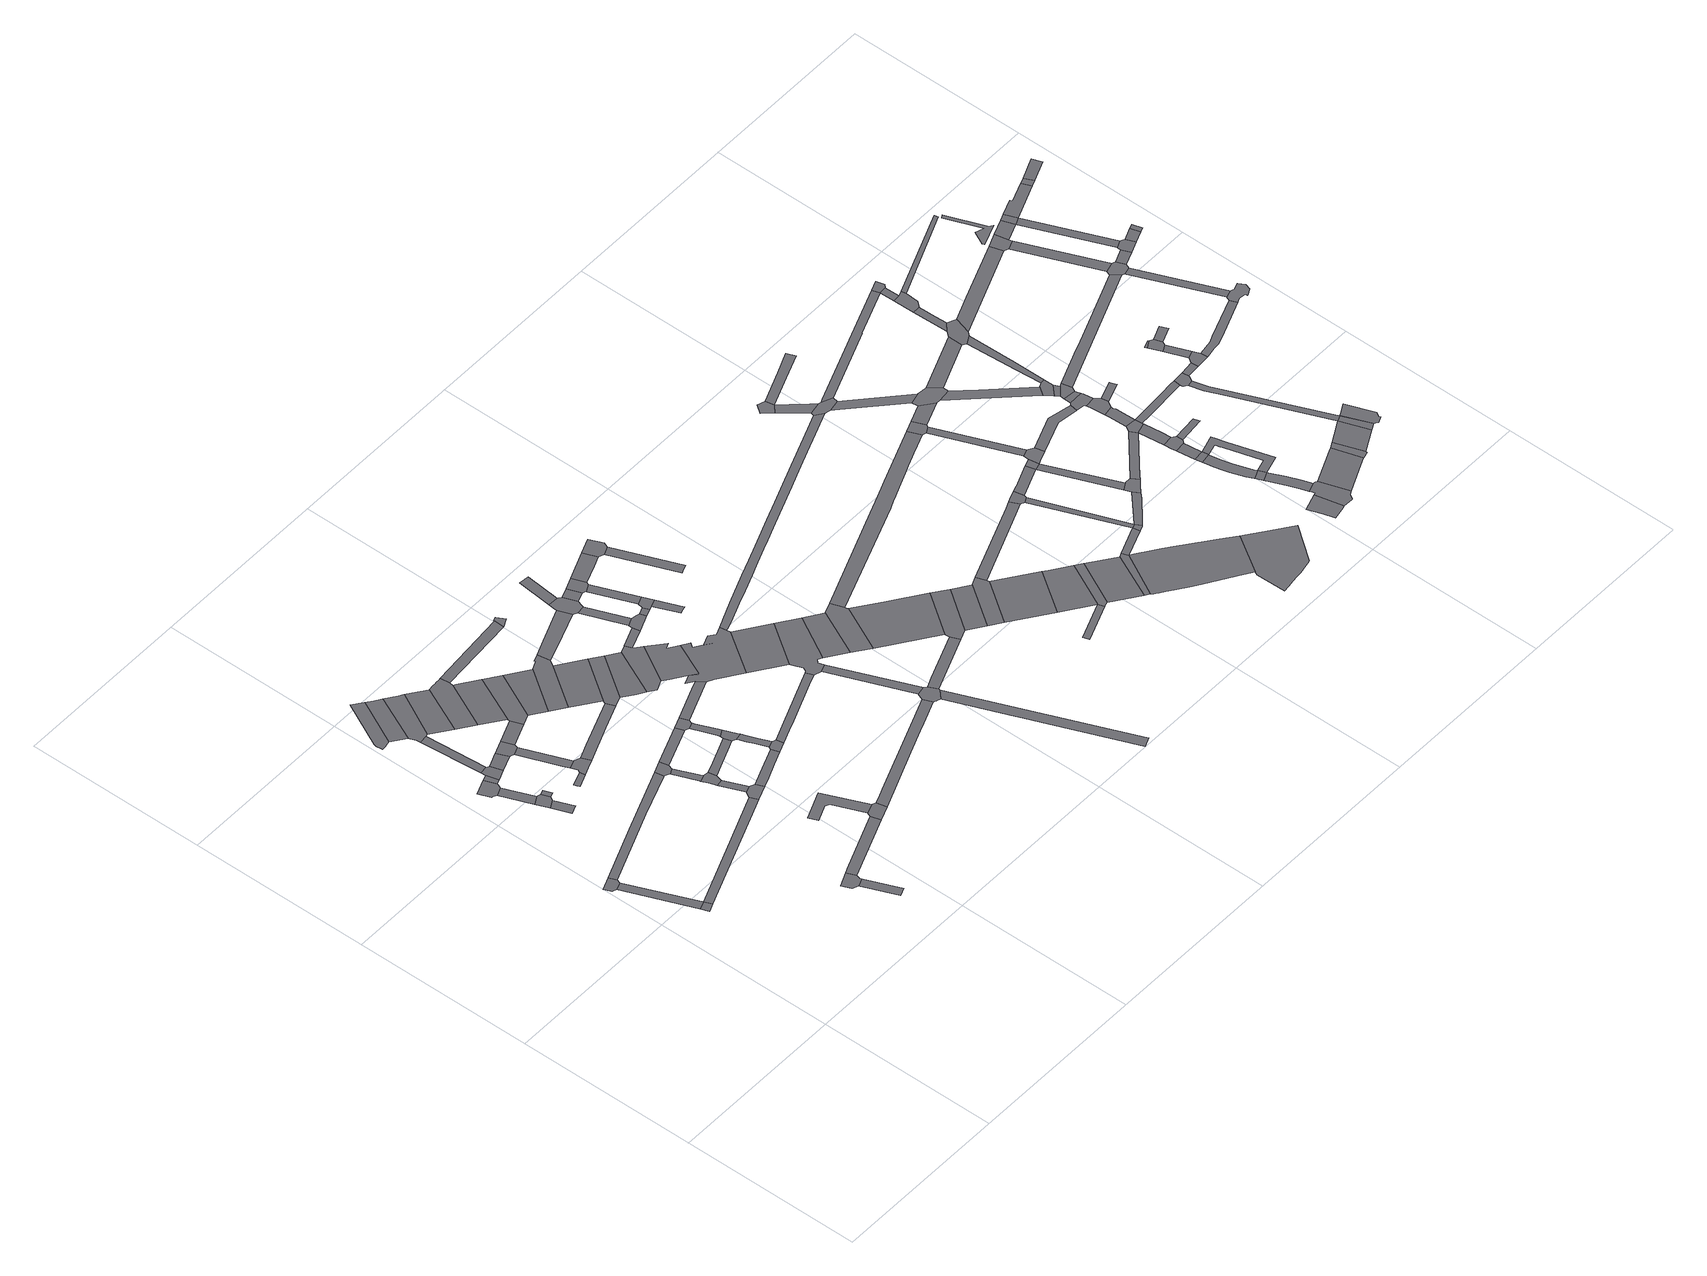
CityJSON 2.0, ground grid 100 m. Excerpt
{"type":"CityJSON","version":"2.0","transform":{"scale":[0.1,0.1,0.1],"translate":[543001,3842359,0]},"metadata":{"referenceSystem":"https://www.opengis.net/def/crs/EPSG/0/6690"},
"CityObjects":{
"road1":{"type":"Road","geometry":[{"type":"MultiSurface","lod":"1","boundaries":[[[0,1,2,3,4,5]]]}]},
"road2":{"type":"Road","attributes":{"RoadStructureAttribute.sectionType":"1"},"geometry":[{"type":"MultiSurface","lod":"1","boundaries":[[[4,3,6,7]]]}]},
"road3":{"type":"Road","geometry":[{"type":"MultiSurface","lod":"1","boundaries":[[[7,6,8,9]]]}]},
"road4":{"type":"Road","attributes":{"RoadStructureAttribute.sectionType":"1"},"geometry":[{"type":"MultiSurface","lod":"1","boundaries":[[[10,11,12,13,14,15,16,17,18]]]}]},
"road5":{"type":"Road","attributes":{"RoadStructureAttribute.sectionType":"1"},"geometry":[{"type":"MultiSurface","lod":"1","boundaries":[[[16,15,19,20]]]}]},
"road6":{"type":"Road","geometry":[{"type":"MultiSurface","lod":"1","boundaries":[[[20,19,21,22,23,24]]]}]},
"road7":{"type":"Road","attributes":{"RoadStructureAttribute.sectionType":"1"},"geometry":[{"type":"MultiSurface","lod":"1","boundaries":[[[25,26,27,22,21]]]}]},
"road8":{"type":"Road","attributes":{"RoadStructureAttribute.sectionType":"1"},"geometry":[{"type":"MultiSurface","lod":"1","boundaries":[[[28,29,30,0,5,31,32,33]]]}]},
"road9":{"type":"Road","geometry":[{"type":"MultiSurface","lod":"1","boundaries":[[[34,10,18,35]]]}]},
"road10":{"type":"Road","geometry":[{"type":"MultiSurface","lod":"1","boundaries":[[[36,37,24,23]]]}]},
"road11":{"type":"Road","attributes":{"RoadStructureAttribute.sectionType":"1"},"geometry":[{"type":"MultiSurface","lod":"1","boundaries":[[[38,39,40,7,9,41,42]]]}]},
"road12":{"type":"Road","geometry":[{"type":"MultiSurface","lod":"1","boundaries":[[[43,44,34,35,45,46]]]}]},
"road13":{"type":"Road","geometry":[{"type":"MultiSurface","lod":"1","boundaries":[[[47,48,49,50,51,52,53]]]}]},
"road14":{"type":"Road","attributes":{"RoadStructureAttribute.sectionType":"1"},"geometry":[{"type":"MultiSurface","lod":"1","boundaries":[[[54,55,44,43]]]}]},
"road15":{"type":"Road","attributes":{"RoadStructureAttribute.sectionType":"1"},"geometry":[{"type":"MultiSurface","lod":"1","boundaries":[[[51,50,56,57]]]}]},
"road16":{"type":"Road","geometry":[{"type":"MultiSurface","lod":"1","boundaries":[[[58,59,60,61,62,63,64,65]]]}]},
"road17":{"type":"Road","attributes":{"RoadStructureAttribute.sectionType":"1"},"geometry":[{"type":"MultiSurface","lod":"1","boundaries":[[[66,46,45,67]]]}]},
"road18":{"type":"Road","attributes":{"RoadStructureAttribute.sectionType":"1"},"geometry":[{"type":"MultiSurface","lod":"1","boundaries":[[[68,65,64,69,70]]]}]},
"road19":{"type":"Road","geometry":[{"type":"MultiSurface","lod":"1","boundaries":[[[71,72,73,74,75,76]]]}]},
"road20":{"type":"Road","geometry":[{"type":"MultiSurface","lod":"1","boundaries":[[[77,78,66,67,79,80,81]]]}]},
"road21":{"type":"Road","geometry":[{"type":"MultiSurface","lod":"1","boundaries":[[[82,70,69,83,55,54,84,85]]]}]},
"road22":{"type":"Road","attributes":{"RoadStructureAttribute.sectionType":"1"},"geometry":[{"type":"MultiSurface","lod":"1","boundaries":[[[86,80,79,87,88,89]]]}]},
"road23":{"type":"Road","geometry":[{"type":"MultiSurface","lod":"1","boundaries":[[[89,88,90,91,71,76,92,93,94]]]}]},
"road24":{"type":"Road","attributes":{"RoadStructureAttribute.sectionType":"1"},"geometry":[{"type":"MultiSurface","lod":"1","boundaries":[[[95,85,84,96,97]]]}]},
"road25":{"type":"Road","attributes":{"RoadStructureAttribute.sectionType":"1"},"geometry":[{"type":"MultiSurface","lod":"1","boundaries":[[[98,99,100,47,53,101]]]}]},
"road26":{"type":"Road","attributes":{"RoadStructureAttribute.sectionType":"1"},"geometry":[{"type":"MultiSurface","lod":"1","boundaries":[[[102,103,77,81,104,105]]]}]},
"road27":{"type":"Road","geometry":[{"type":"MultiSurface","lod":"1","boundaries":[[[106,107,108,109,110,97,96,111,112,113]]]}]},
"road28":{"type":"Road","geometry":[{"type":"MultiSurface","lod":"1","boundaries":[[[114,28,33,115,116,117,118]]]}]},
"road29":{"type":"Road","attributes":{"RoadStructureAttribute.sectionType":"1"},"geometry":[{"type":"MultiSurface","lod":"1","boundaries":[[[119,120,121,117,116,122,123,124]]]}]},
"road30":{"type":"Road","geometry":[{"type":"MultiSurface","lod":"1","boundaries":[[[124,123,125,126,127,128,129,130,131,132]]]}]},
"road31":{"type":"Road","attributes":{"RoadStructureAttribute.sectionType":"1"},"geometry":[{"type":"MultiSurface","lod":"1","boundaries":[[[133,128,127,134,135]]]}]},
"road32":{"type":"Road","geometry":[{"type":"MultiSurface","lod":"1","boundaries":[[[136,135,134,38,42,137,138]]]}]},
"road33":{"type":"Road","attributes":{"RoadStructureAttribute.sectionType":"1"},"geometry":[{"type":"MultiSurface","lod":"1","boundaries":[[[139,112,111,140,141]]]}]},
"road34":{"type":"Road","attributes":{"RoadStructureAttribute.sectionType":"1"},"geometry":[{"type":"MultiSurface","lod":"1","boundaries":[[[142,143,144,145,146,147,148]]]}]},
"road35":{"type":"Road","attributes":{"RoadStructureAttribute.sectionType":"1"},"geometry":[{"type":"MultiSurface","lod":"1","boundaries":[[[149,150,94,93,151,152]]]}]},
"road36":{"type":"Road","geometry":[{"type":"MultiSurface","lod":"1","boundaries":[[[153,154,141,140,102,105,155,156]]]}]},
"road37":{"type":"Road","geometry":[{"type":"MultiSurface","lod":"1","boundaries":[[[148,147,98,101,157,158]]]}]},
"road38":{"type":"Road","attributes":{"RoadStructureAttribute.sectionType":"1"},"geometry":[{"type":"MultiSurface","lod":"1","boundaries":[[[159,114,118,160,161]]]}]},
"road39":{"type":"Road","attributes":{"RoadStructureAttribute.sectionType":"1"},"geometry":[{"type":"MultiSurface","lod":"1","boundaries":[[[162,163,164,132,131,165,166,167]]]}]},
"road40":{"type":"Road","attributes":{"RoadStructureAttribute.sectionType":"1"},"geometry":[{"type":"MultiSurface","lod":"1","boundaries":[[[168,169,138,137,170,171,172]]]}]},
"road41":{"type":"Road","attributes":{"RoadStructureAttribute.sectionType":"1"},"geometry":[{"type":"MultiSurface","lod":"1","boundaries":[[[156,155,173,174]]]}]},
"road42":{"type":"Road","geometry":[{"type":"MultiSurface","lod":"1","boundaries":[[[175,176,177,178,174,173,179,180,181]]]}]},
"road43":{"type":"Road","geometry":[{"type":"MultiSurface","lod":"1","boundaries":[[[182,159,161,183,184,185,186,187]]]}]},
"road44":{"type":"Road","attributes":{"RoadStructureAttribute.sectionType":"1"},"geometry":[{"type":"MultiSurface","lod":"1","boundaries":[[[188,189,185,184,190,191,192,193,194]]]}]},
"road45":{"type":"Road","geometry":[{"type":"MultiSurface","lod":"1","boundaries":[[[195,194,193,162,167,196,197]]]}]},
"road46":{"type":"Road","attributes":{"RoadStructureAttribute.sectionType":"1"},"geometry":[{"type":"MultiSurface","lod":"1","boundaries":[[[198,199,197,196,200,201,202,203,204,205]]]}]},
"road47":{"type":"Road","attributes":{"RoadStructureAttribute.sectionType":"1"},"geometry":[{"type":"MultiSurface","lod":"1","boundaries":[[[206,106,113,207]]]}]},
"road48":{"type":"Road","geometry":[{"type":"MultiSurface","lod":"1","boundaries":[[[208,209,205,204,168,172,210,211]]]}]},
"road49":{"type":"Road","attributes":{"RoadStructureAttribute.sectionType":"1"},"geometry":[{"type":"MultiSurface","lod":"1","boundaries":[[[180,179,212,213]]]}]},
"road50":{"type":"Road","geometry":[{"type":"MultiSurface","lod":"1","boundaries":[[[213,212,149,152,214,215]]]}]},
"road51":{"type":"Road","attributes":{"RoadStructureAttribute.sectionType":"1"},"geometry":[{"type":"MultiSurface","lod":"1","boundaries":[[[216,217,218,182,187,219]]]}]},
"road52":{"type":"Road","attributes":{"function":"3"},"geometry":[{"type":"MultiSurface","lod":"1","boundaries":[[[215,214,220,221,222,223]]]}]},
"road53":{"type":"Road","attributes":{"RoadStructureAttribute.sectionType":"1"},"geometry":[{"type":"MultiSurface","lod":"1","boundaries":[[[224,225,226,227,158,157,228,229,230,231]]]}]},
"road54":{"type":"Road","geometry":[{"type":"MultiSurface","lod":"1","boundaries":[[[232,233,223,222,234,235,236,237,238]]]}]},
"road55":{"type":"Road","geometry":[{"type":"MultiSurface","lod":"1","boundaries":[[[239,240,206,207,241]]]}]},
"road56":{"type":"Road","attributes":{"RoadStructureAttribute.sectionType":"1"},"geometry":[{"type":"MultiSurface","lod":"1","boundaries":[[[242,243,175,181,244,245]]]}]},
"road57":{"type":"Road","attributes":{"RoadStructureAttribute.sectionType":"1"},"geometry":[{"type":"MultiSurface","lod":"1","boundaries":[[[246,247,211,210,248,249,250,251]]]}]},
"road58":{"type":"Road","attributes":{"function":"3","RoadStructureAttribute.sectionType":"7"},"geometry":[{"type":"MultiSurface","lod":"1","boundaries":[[[252,253,236,235,254,255,256,257,258]]]}]},
"road59":{"type":"Road","attributes":{"RoadStructureAttribute.sectionType":"1"},"geometry":[{"type":"MultiSurface","lod":"1","boundaries":[[[259,232,238,260]]]}]},
"road60":{"type":"Road","geometry":[{"type":"MultiSurface","lod":"1","boundaries":[[[261,262,263,264,265,266,267,268,258,257,269,255,270,216,219,271,272],[273,274,275]]]}]},
"road61":{"type":"Road","geometry":[{"type":"MultiSurface","lod":"1","boundaries":[[[276,277,242,245,278,279,280,281,282,283,284]]]}]},
"road62":{"type":"Road","attributes":{"RoadStructureAttribute.sectionType":"1"},"geometry":[{"type":"MultiSurface","lod":"1","boundaries":[[[279,278,285,286]]]}]},
"road63":{"type":"Road","attributes":{"RoadStructureAttribute.sectionType":"1"},"geometry":[{"type":"MultiSurface","lod":"1","boundaries":[[[287,276,284,288]]]}]},
"road64":{"type":"Road","geometry":[{"type":"MultiSurface","lod":"1","boundaries":[[[289,290,286,285,259,260,291,292,293,294,295,296]]]}]},
"road65":{"type":"Road","attributes":{"RoadStructureAttribute.sectionType":"1"},"geometry":[{"type":"MultiSurface","lod":"1","boundaries":[[[297,282,281,298,299]]]}]},
"road66":{"type":"Road","geometry":[{"type":"MultiSurface","lod":"1","boundaries":[[[300,261,272,301,302]]]}]},
"road67":{"type":"Road","attributes":{"RoadStructureAttribute.sectionType":"1"},"geometry":[{"type":"MultiSurface","lod":"1","boundaries":[[[303,296,295,304]]]}]},
"road68":{"type":"Road","attributes":{"RoadStructureAttribute.sectionType":"1"},"geometry":[{"type":"MultiSurface","lod":"1","boundaries":[[[305,306,307,308,309]]]}]},
"road69":{"type":"Road","geometry":[{"type":"MultiSurface","lod":"1","boundaries":[[[310,297,299,311,312,313]]]}]},
"road70":{"type":"Road","geometry":[{"type":"MultiSurface","lod":"1","boundaries":[[[309,308,224,231,314,315,316,317,318,319]]]}]},
"road71":{"type":"Road","attributes":{"RoadStructureAttribute.sectionType":"1"},"geometry":[{"type":"MultiSurface","lod":"1","boundaries":[[[320,312,311,321,322,323]]]}]},
"road72":{"type":"Road","geometry":[{"type":"MultiSurface","lod":"1","boundaries":[[[323,322,324,303,304,325,326,327]]]}]},
"road73":{"type":"Road","geometry":[{"type":"MultiSurface","lod":"1","boundaries":[[[328,329,330,331,327,326]]]}]},
"road74":{"type":"Road","geometry":[{"type":"MultiSurface","lod":"1","boundaries":[[[302,301,332,333,334,246,251,306,305,335,336,337,338,339,340]]]}]},
"road75":{"type":"Road","attributes":{"RoadStructureAttribute.sectionType":"1"},"geometry":[{"type":"MultiSurface","lod":"1","boundaries":[[[341,317,316,342,343,344,345,346]]]}]},
"road76":{"type":"Road","attributes":{"RoadStructureAttribute.sectionType":"1"},"geometry":[{"type":"MultiSurface","lod":"1","boundaries":[[[347,310,313,348,349]]]}]},
"road77":{"type":"Road","attributes":{"RoadStructureAttribute.sectionType":"1"},"geometry":[{"type":"MultiSurface","lod":"1","boundaries":[[[340,339,350,351]]]}]},
"road78":{"type":"Road","attributes":{"RoadStructureAttribute.sectionType":"1"},"geometry":[{"type":"MultiSurface","lod":"1","boundaries":[[[352,353,319,318,354]]]}]},
"road79":{"type":"Road","geometry":[{"type":"MultiSurface","lod":"1","boundaries":[[[355,351,350,356,357,358,359]]]}]},
"road80":{"type":"Road","geometry":[{"type":"MultiSurface","lod":"1","boundaries":[[[360,347,349,361,362,363]]]}]},
"road81":{"type":"Road","attributes":{"RoadStructureAttribute.sectionType":"1"},"geometry":[{"type":"MultiSurface","lod":"1","boundaries":[[[364,365,366,362,361]]]}]},
"road82":{"type":"Road","attributes":{"RoadStructureAttribute.sectionType":"1"},"geometry":[{"type":"MultiSurface","lod":"1","boundaries":[[[367,357,356,368,369]]]}]},
"road83":{"type":"Road","geometry":[{"type":"MultiSurface","lod":"1","boundaries":[[[369,368,352,354,370,371]]]}]},
"road84":{"type":"Road","attributes":{"RoadStructureAttribute.sectionType":"1"},"geometry":[{"type":"MultiSurface","lod":"1","boundaries":[[[371,370,372,373]]]}]},
"road85":{"type":"Road","geometry":[{"type":"MultiSurface","lod":"1","boundaries":[[[374,373,372,375,376,377]]]}]},
"road86":{"type":"Road","geometry":[{"type":"MultiSurface","lod":"1","boundaries":[[[378,379,380,381]]]}]},
"road87":{"type":"Road","attributes":{"RoadStructureAttribute.sectionType":"1"},"geometry":[{"type":"MultiSurface","lod":"1","boundaries":[[[382,383,384,385,386,387,388,389,390,391,392,393,394,395,263,262,396,397,398,399,400,401,402,403,404,405,406,407,408,409,410,411,412]]]}]},
"road88":{"type":"Road","attributes":{"RoadStructureAttribute.sectionType":"1"},"geometry":[{"type":"MultiSurface","lod":"1","boundaries":[[[376,375,413,414]]]}]},
"road89":{"type":"Road","attributes":{"RoadStructureAttribute.sectionType":"1"},"geometry":[{"type":"MultiSurface","lod":"1","boundaries":[[[415,416,414,413,378]]]}]},
"road90":{"type":"Road","attributes":{"RoadStructureAttribute.sectionType":"1"},"geometry":[{"type":"MultiSurface","lod":"1","boundaries":[[[417,418,419,420,421,355,359,422,423,424,425,426,427,428,429,430,431]]]}]},
"road91":{"type":"Road","geometry":[{"type":"MultiSurface","lod":"1","boundaries":[[[415,378,381,432,433,434]]]}]},
"road92":{"type":"Road","attributes":{"RoadStructureAttribute.sectionType":"1"},"geometry":[{"type":"MultiSurface","lod":"1","boundaries":[[[435,436,434,433,437,438]]]}]},
"road93":{"type":"Road","attributes":{"RoadStructureAttribute.sectionType":"1"},"geometry":[{"type":"MultiSurface","lod":"1","boundaries":[[[439,440,374,377,441,442]]]}]},
"road94":{"type":"Road","geometry":[{"type":"MultiSurface","lod":"1","boundaries":[[[443,444,438,437,445,446]]]}]},
"road95":{"type":"Road","attributes":{"function":"3","RoadStructureAttribute.sectionType":"1"},"geometry":[{"type":"MultiSurface","lod":"1","boundaries":[[[447,448,449,450,451,452,453,454,455,446,445,456,457,458,459,460,461,462,463,464,465,466]]]}]},
"road96":{"type":"Road","attributes":{"RoadStructureAttribute.sectionType":"1"},"geometry":[{"type":"MultiSurface","lod":"1","boundaries":[[[467,443,446,468]]]}]},
"road97":{"type":"Road","geometry":[{"type":"MultiSurface","lod":"1","boundaries":[[[469,470,439,442,471,472,473,474,475]]]}]},
"road98":{"type":"Road","attributes":{"RoadStructureAttribute.sectionType":"1"},"geometry":[{"type":"MultiSurface","lod":"1","boundaries":[[[473,472,467,476]]]}]},
"road99":{"type":"Road","geometry":[{"type":"MultiSurface","lod":"1","boundaries":[[[476,467,468,477,478,479]]]}]},
"road100":{"type":"Road","geometry":[{"type":"MultiSurface","lod":"1","boundaries":[[[480,481,482,483,484,485,486]]]}]},
"road101":{"type":"Road","attributes":{"RoadStructureAttribute.sectionType":"1"},"geometry":[{"type":"MultiSurface","lod":"1","boundaries":[[[487,488,489,469,475,490]]]}]},
"road102":{"type":"Road","attributes":{"RoadStructureAttribute.sectionType":"1"},"geometry":[{"type":"MultiSurface","lod":"1","boundaries":[[[491,492,493,485,484,494,495,496,497,498]]]}]},
"road103":{"type":"Road","attributes":{"RoadStructureAttribute.sectionType":"1"},"geometry":[{"type":"MultiSurface","lod":"1","boundaries":[[[499,500,476,479,501,502,503,504,505,506]]]}]},
"road104":{"type":"Road","geometry":[{"type":"MultiSurface","lod":"1","boundaries":[[[507,508,466,465,509,510,511,512,513,514,515,516,517,518,519]]]}]},
"road105":{"type":"Road","geometry":[{"type":"MultiSurface","lod":"1","boundaries":[[[498,497,382,412,520,521,522,523]]]}]},
"road106":{"type":"Road","geometry":[{"type":"MultiSurface","lod":"1","boundaries":[[[524,487,490,525]]]}]},
"road107":{"type":"Road","geometry":[{"type":"MultiSurface","lod":"1","boundaries":[[[526,417,431,527,528,529]]]}]},
"road108":{"type":"Road","attributes":{"RoadStructureAttribute.sectionType":"1"},"geometry":[{"type":"MultiSurface","lod":"1","boundaries":[[[525,490,530,531]]]}]},
"road109":{"type":"Road","attributes":{"RoadStructureAttribute.sectionType":"1"},"geometry":[{"type":"MultiSurface","lod":"1","boundaries":[[[528,527,532,533]]]}]},
"road110":{"type":"Road","attributes":{"RoadStructureAttribute.sectionType":"1"},"geometry":[{"type":"MultiSurface","lod":"1","boundaries":[[[534,535,486,485,536,537]]]}]},
"road111":{"type":"Road","geometry":[{"type":"MultiSurface","lod":"1","boundaries":[[[538,531,530,499,506,539,540]]]}]},
"road112":{"type":"Road","attributes":{"RoadStructureAttribute.sectionType":"1"},"geometry":[{"type":"MultiSurface","lod":"1","boundaries":[[[533,532,524,525,541,542,543]]]}]},
"road113":{"type":"Road","attributes":{"RoadStructureAttribute.sectionType":"1"},"geometry":[{"type":"MultiSurface","lod":"1","boundaries":[[[521,520,544,545,546]]]}]},
"road114":{"type":"Road","attributes":{"RoadStructureAttribute.sectionType":"1"},"geometry":[{"type":"MultiSurface","lod":"1","boundaries":[[[547,526,529,548]]]}]},
"road115":{"type":"Road","geometry":[{"type":"MultiSurface","lod":"1","boundaries":[[[546,545,547,548,549,550,551,552]]]}]},
"road116":{"type":"Road","attributes":{"RoadStructureAttribute.sectionType":"1"},"geometry":[{"type":"MultiSurface","lod":"1","boundaries":[[[553,538,540,554,555,556]]]}]},
"road117":{"type":"Road","attributes":{"RoadStructureAttribute.sectionType":"1"},"geometry":[{"type":"MultiSurface","lod":"1","boundaries":[[[557,543,542,558,559,560]]]}]},
"road118":{"type":"Road","attributes":{"RoadStructureAttribute.sectionType":"1"},"geometry":[{"type":"MultiSurface","lod":"1","boundaries":[[[561,562,563,564,565,566]]]}]},
"road119":{"type":"Road","attributes":{"RoadStructureAttribute.sectionType":"1"},"geometry":[{"type":"MultiSurface","lod":"1","boundaries":[[[567,550,549,568,569]]]}]},
"road120":{"type":"Road","attributes":{"RoadStructureAttribute.sectionType":"1"},"geometry":[{"type":"MultiSurface","lod":"1","boundaries":[[[570,571,572,573,574,575,576,577,578,579,580,581]]]}]},
"road121":{"type":"Road","geometry":[{"type":"MultiSurface","lod":"1","boundaries":[[[581,580,582,583]]]}]},
"road122":{"type":"Road","geometry":[{"type":"MultiSurface","lod":"1","boundaries":[[[584,585,574,573,586]]]}]},
"road123":{"type":"Road","attributes":{"RoadStructureAttribute.sectionType":"1"},"geometry":[{"type":"MultiSurface","lod":"1","boundaries":[[[587,588,523,522,589,590,591]]]}]},
"road124":{"type":"Road","attributes":{"RoadStructureAttribute.sectionType":"1"},"geometry":[{"type":"MultiSurface","lod":"1","boundaries":[[[592,593,594,595,596,585,584]]]}]},
"road125":{"type":"Road","attributes":{"RoadStructureAttribute.sectionType":"1"},"geometry":[{"type":"MultiSurface","lod":"1","boundaries":[[[597,598,599,583,582,600,601,602,603,604,605]]]}]},
"road126":{"type":"Road","geometry":[{"type":"MultiSurface","lod":"1","boundaries":[[[606,605,604,607,608,561,566,609,610,611,612,613]]]}]},
"road127":{"type":"Road","geometry":[{"type":"MultiSurface","lod":"1","boundaries":[[[614,615,616,617,595,594,618,619,620]]]}]},
"road128":{"type":"Road","attributes":{"RoadStructureAttribute.sectionType":"1"},"geometry":[{"type":"MultiSurface","lod":"1","boundaries":[[[621,622,556,623,616,615]]]}]},
"road129":{"type":"Road","geometry":[{"type":"MultiSurface","lod":"1","boundaries":[[[624,553,556,622,625,626]]]}]},
"road130":{"type":"Road","attributes":{"RoadStructureAttribute.sectionType":"1"},"geometry":[{"type":"MultiSurface","lod":"1","boundaries":[[[627,552,551,628]]]}]},
"road131":{"type":"Road","attributes":{"RoadStructureAttribute.sectionType":"1"},"geometry":[{"type":"MultiSurface","lod":"1","boundaries":[[[629,630,631,632,633,584,586,634,635,636,637,581,583]]]}]},
"road132":{"type":"Road","attributes":{"RoadStructureAttribute.sectionType":"1"},"geometry":[{"type":"MultiSurface","lod":"1","boundaries":[[[638,639,640,641,642,643,624,626]]]}]},
"road133":{"type":"Road","geometry":[{"type":"MultiSurface","lod":"1","boundaries":[[[644,645,646,560,559,647,648,649]]]}]},
"road134":{"type":"Road","geometry":[{"type":"MultiSurface","lod":"1","boundaries":[[[650,651,569,568,652,653]]]}]},
"road135":{"type":"Road","geometry":[{"type":"MultiSurface","lod":"1","boundaries":[[[654,649,648,655,656,642,641,657,658,659,660]]]}]},
"road136":{"type":"Road","attributes":{"RoadStructureAttribute.sectionType":"1"},"geometry":[{"type":"MultiSurface","lod":"1","boundaries":[[[661,646,645,662]]]}]},
"road137":{"type":"Road","attributes":{"RoadStructureAttribute.sectionType":"1"},"geometry":[{"type":"MultiSurface","lod":"1","boundaries":[[[653,652,663,664]]]}]},
"road138":{"type":"Road","geometry":[{"type":"MultiSurface","lod":"1","boundaries":[[[665,664,663,661,662,666]]]}]},
"road139":{"type":"Road","geometry":[{"type":"MultiSurface","lod":"1","boundaries":[[[667,668,669,670,620,619]]]}]},
"road140":{"type":"Road","attributes":{"RoadStructureAttribute.sectionType":"1"},"geometry":[{"type":"MultiSurface","lod":"1","boundaries":[[[671,672,673,613,612,674,675]]]}]},
"road141":{"type":"Road","attributes":{"RoadStructureAttribute.sectionType":"1"},"geometry":[{"type":"MultiSurface","lod":"1","boundaries":[[[676,677,678,679,651,650]]]}]},
"road142":{"type":"Road","geometry":[{"type":"MultiSurface","lod":"1","boundaries":[[[680,681,682,660,659]]]}]},
"road143":{"type":"Road","attributes":{"RoadStructureAttribute.sectionType":"1"},"geometry":[{"type":"MultiSurface","lod":"1","boundaries":[[[683,684,685,686,687,626,625,688,689,690,691]]]}]},
"road144":{"type":"Road","geometry":[{"type":"MultiSurface","lod":"1","boundaries":[[[692,693,627,628,678,677,694,695]]]}]},
"road145":{"type":"Road","geometry":[{"type":"MultiSurface","lod":"1","boundaries":[[[696,671,675,697,698]]]}]},
"road146":{"type":"Road","attributes":{"RoadStructureAttribute.sectionType":"1"},"geometry":[{"type":"MultiSurface","lod":"1","boundaries":[[[699,700,701,702,693,692]]]}]},
"road147":{"type":"Road","geometry":[{"type":"MultiSurface","lod":"1","boundaries":[[[703,704,705,702,701,706,707]]]}]},
"road148":{"type":"Road","attributes":{"RoadStructureAttribute.sectionType":"1"},"geometry":[{"type":"MultiSurface","lod":"1","boundaries":[[[708,591,705,704]]]}]},
"road149":{"type":"Road","attributes":{"RoadStructureAttribute.sectionType":"1"},"geometry":[{"type":"MultiSurface","lod":"1","boundaries":[[[709,710,696,698,711]]]}]},
"road150":{"type":"Road","geometry":[{"type":"MultiSurface","lod":"1","boundaries":[[[712,587,591,708,713]]]}]},
"road151":{"type":"Road","geometry":[{"type":"MultiSurface","lod":"1","boundaries":[[[714,715,683,691,716,717,718,719,720,721,722]]]}]},
"road152":{"type":"Road","attributes":{"RoadStructureAttribute.sectionType":"1"},"geometry":[{"type":"MultiSurface","lod":"1","boundaries":[[[723,719,718,724,725,709,726]]]}]},
"road153":{"type":"Road","geometry":[{"type":"MultiSurface","lod":"1","boundaries":[[[726,709,711,727]]]}]},
"road154":{"type":"Road","attributes":{"RoadStructureAttribute.sectionType":"1"},"geometry":[{"type":"MultiSurface","lod":"1","boundaries":[[[728,714,722,729]]]}]},
"road155":{"type":"Road","attributes":{"RoadStructureAttribute.sectionType":"1"},"geometry":[{"type":"MultiSurface","lod":"1","boundaries":[[[730,726,727]]]}]},
"road156":{"type":"Road","geometry":[{"type":"MultiSurface","lod":"1","boundaries":[[[731,732,730,727,733,734,735,736,737]]]}]},
"road157":{"type":"Road","attributes":{"RoadStructureAttribute.sectionType":"1"},"geometry":[{"type":"MultiSurface","lod":"1","boundaries":[[[738,739,740,741,742,665,666,743]]]}]},
"road158":{"type":"Road","geometry":[{"type":"MultiSurface","lod":"1","boundaries":[[[744,745,746,747]]]}]},
"road159":{"type":"Road","geometry":[{"type":"MultiSurface","lod":"1","boundaries":[[[747,746,748,749,750,751]]]}]},
"road160":{"type":"Road","geometry":[{"type":"MultiSurface","lod":"1","boundaries":[[[752,753,728,729,754,755,756,757]]]}]},
"road161":{"type":"Road","attributes":{"RoadStructureAttribute.sectionType":"1"},"geometry":[{"type":"MultiSurface","lod":"1","boundaries":[[[749,748,753,752]]]}]},
"road162":{"type":"Road","attributes":{"RoadStructureAttribute.sectionType":"1"},"geometry":[{"type":"MultiSurface","lod":"1","boundaries":[[[758,759,760,695,694,761]]]}]},
"road163":{"type":"Road","attributes":{"RoadStructureAttribute.sectionType":"1"},"geometry":[{"type":"MultiSurface","lod":"1","boundaries":[[[762,763,751,750]]]}]},
"road164":{"type":"Road","attributes":{"RoadStructureAttribute.sectionType":"1"},"geometry":[{"type":"MultiSurface","lod":"1","boundaries":[[[764,703,707,765]]]}]},
"road165":{"type":"Road","attributes":{"RoadStructureAttribute.sectionType":"1"},"geometry":[{"type":"MultiSurface","lod":"1","boundaries":[[[766,767,768,769,757,756,770,771,772,773,774,775,776]]]}]},
"road166":{"type":"Road","geometry":[{"type":"MultiSurface","lod":"1","boundaries":[[[777,758,761,778,779,780]]]}]},
"road167":{"type":"Road","attributes":{"RoadStructureAttribute.sectionType":"1"},"geometry":[{"type":"MultiSurface","lod":"1","boundaries":[[[779,778,781,782]]]}]},
"road168":{"type":"Road","attributes":{"RoadStructureAttribute.sectionType":"1"},"geometry":[{"type":"MultiSurface","lod":"1","boundaries":[[[783,784,785,786,787,788,789,790]]]}]},
"road169":{"type":"Road","geometry":[{"type":"MultiSurface","lod":"1","boundaries":[[[782,781,738,743,791,792,793,794]]]}]},
"road170":{"type":"Road","attributes":{"RoadStructureAttribute.sectionType":"1"},"geometry":[{"type":"MultiSurface","lod":"1","boundaries":[[[795,777,780,796]]]}]},
"road171":{"type":"Road","attributes":{"RoadStructureAttribute.sectionType":"1"},"geometry":[{"type":"MultiSurface","lod":"1","boundaries":[[[792,791,797,798]]]}]},
"road172":{"type":"Road","geometry":[{"type":"MultiSurface","lod":"1","boundaries":[[[799,800,798,797,766,776,801,802,803,804,805,806]]]}]},
"road173":{"type":"Road","attributes":{"RoadStructureAttribute.sectionType":"1"},"geometry":[{"type":"MultiSurface","lod":"1","boundaries":[[[807,794,793,808]]]}]},
"road174":{"type":"Road","geometry":[{"type":"MultiSurface","lod":"1","boundaries":[[[809,795,796,810]]]}]},
"road175":{"type":"Road","attributes":{"RoadStructureAttribute.sectionType":"1"},"geometry":[{"type":"MultiSurface","lod":"1","boundaries":[[[810,796,811,812]]]}]},
"road176":{"type":"Road","geometry":[{"type":"MultiSurface","lod":"1","boundaries":[[[812,811,807,808,813,814]]]}]},
"road177":{"type":"Road","attributes":{"RoadStructureAttribute.sectionType":"1"},"geometry":[{"type":"MultiSurface","lod":"1","boundaries":[[[815,816,817,809,810,818]]]}]},
"road178":{"type":"Road","attributes":{"RoadStructureAttribute.sectionType":"1"},"geometry":[{"type":"MultiSurface","lod":"1","boundaries":[[[819,814,813,820]]]}]},
"road179":{"type":"Road","geometry":[{"type":"MultiSurface","lod":"1","boundaries":[[[821,819,820,822]]]}]},
"road180":{"type":"Road","geometry":[{"type":"MultiSurface","lod":"1","boundaries":[[[823,815,818,824]]]}]},
"road181":{"type":"Road","attributes":{"RoadStructureAttribute.sectionType":"1"},"geometry":[{"type":"MultiSurface","lod":"1","boundaries":[[[825,823,824,826]]]}]}
},
"vertices":[
[74,1389,0],[3,1359,0],[20,1319,0],[42,1309,0],[84,1326,0],[91,1348,0],
[196,928,0],[243,946,0],
[213,885,0],[260,904,0],
[181,2240,0],[97,2207,0],[123,2142,0],[130,2139,0],[131,2139,0],[150,2130,0],[197,2149,0],[205,2169,0],[208,2177,0],
[218,1957,0],[262,1982,0],
[246,1887,0],[290,1912,0],[304,1930,0],[286,1977,0],
[286,1785,0],[309,1794,0],[333,1803,0],
[735,1658,0],[379,1514,0],[378,1514,0],[502,1516,0],[741,1608,0],[748,1611,0],
[214,2254,0],[233,2187,0],
[330,1940,0],[312,1987,0],
[898,1215,0],[848,1194,0],[636,1107,0],[873,1154,0],[915,1171,0],
[255,2285,0],[212,2280,0],[291,2210,0],[272,2277,0],
[812,555,0],[733,518,0],[756,467,0],[788,454,0],[831,472,0],[827,482,0],[835,505,0],
[229,2628,0],[183,2624,0],
[868,264,0],[912,282,0],
[155,3032,0],[33,2783,0],[30,2767,0],[32,2731,0],[53,2732,0],[64,2735,0],[88,2740,0],[211,2991,0],
[353,2311,0],[381,2246,0],
[250,2963,0],[163,2685,0],[283,2941,0],
[511,1928,0],[505,1926,0],[431,1897,0],[437,1882,0],[444,1867,0],[516,1897,0],
[427,2341,0],[370,2318,0],[403,2237,0],[447,2257,0],[454,2276,0],
[348,2896,0],[181,2647,0],[241,2632,0],[370,2881,0],
[542,2016,0],[490,2015,0],[505,1979,0],[550,1998,0],
[520,1943,0],[512,1929,0],[559,1915,0],[606,1934,0],[585,1984,0],
[402,2858,0],[349,2555,0],[468,2811,0],
[1167,701,0],[1160,698,0],[837,566,0],[1183,647,0],
[555,2393,0],[506,2373,0],[495,2294,0],[581,2328,0],
[560,2819,0],[548,2818,0],[525,2816,0],[516,2815,0],[502,2814,0],[439,2491,0],[561,2746,0],[565,2766,0],
[802,1685,0],[775,1597,0],[776,1596,0],[806,1611,0],[815,1637,0],
[866,1472,0],[865,1476,0],[807,1610,0],[830,1462,0],[831,1457,0],[868,1469,0],
[846,1420,0],[859,1387,0],[862,1380,0],[898,1387,0],[899,1390,0],[901,1400,0],[906,1422,0],[898,1465,0],
[899,1385,0],[915,1247,0],[952,1261,0],
[952,1260,0],[997,1205,0],[980,1248,0],
[576,2736,0],[558,2408,0],[679,2665,0],
[1128,986,0],[972,919,0],[992,870,0],[1082,907,0],[1107,894,0],[1176,724,0],[1229,745,0],
[931,2122,0],[667,2017,0],[812,2019,0],[950,2074,0],
[719,2637,0],[712,2642,0],[638,2351,0],[762,2607,0],
[1266,680,0],[1250,735,0],
[1017,1771,0],[1029,1723,0],[1036,1726,0],
[1112,1554,0],[1074,1538,0],[959,1490,0],[988,1456,0],[1066,1488,0],[1125,1512,0],
[1199,1335,0],[1052,1277,0],[1053,1227,0],[1137,1262,0],[1216,1294,0],
[719,2294,0],[880,2523,0],
[967,2568,0],[927,2553,0],[929,2546,0],[896,2531,0],[798,2239,0],[958,2467,0],[978,2499,0],
[1082,1797,0],[1058,1717,0],[1060,1716,0],[1093,1730,0],[1092,1731,0],[1100,1750,0],
[1142,1612,0],[1099,1715,0],[1088,1640,0],[1109,1585,0],[1112,1578,0],[1114,1572,0],[1149,1593,0],
[1177,1526,0],[1147,1502,0],[1184,1509,0],
[1216,1429,0],[1198,1475,0],[1150,1495,0],[1166,1454,0],[1180,1418,0],[1206,1353,0],[1206,1352,0],[1243,1365,0],
[1007,2860,0],[1005,2804,0],
[1254,1359,0],[1244,1363,0],[1271,1317,0],[1263,1356,0],
[937,2141,0],[1097,2369,0],
[1002,2095,0],[1163,2323,0],
[1310,1889,0],[1299,1884,0],[1283,1878,0],[1339,1848,0],
[1039,2069,0],[1070,2048,0],[1112,2020,0],[1231,2275,0],
[1902,999,0],[1711,922,0],[1337,770,0],[1298,754,0],[1605,819,0],[1740,874,0],[1790,894,0],[1924,948,0],
[1272,2292,0],[1261,2287,0],[1154,1993,0],[1209,2015,0],[1328,2219,0],[1304,2240,0],[1287,2254,0],
[1026,2875,0],[1006,2867,0],[1051,2829,0],
[1246,2682,0],[1053,2603,0],[1066,2528,0],[1273,2608,0],
[1682,1530,0],[1373,1401,0],[1378,1360,0],[1388,1364,0],[1657,1474,0],[1700,1488,0],
[1386,2132,0],[1416,2144,0],[1244,1991,0],[1320,1937,0],[1354,1914,0],[1360,1909,0],[1444,2093,0],
[1384,2338,0],[1395,2298,0],
[1661,1968,0],[1657,1987,0],[1650,2025,0],[1607,2008,0],[1573,2033,0],[1515,2010,0],[1469,2042,0],[1486,2065,0],[1356,1907,0],[1270,1917,0],[1377,1831,0],[1505,1742,0],[1517,2008,0],[1551,1986,0],[1549,1985,0],
[1251,2732,0],[1248,2705,0],[1295,2596,0],[1341,2601,0],[1346,2616,0],[1354,2641,0],[1328,2716,0],[1313,2726,0],[1307,2730,0],
[1388,2361,0],[1429,2381,0],
[1270,2929,0],[1327,2923,0],
[1461,2374,0],[1438,2378,0],[1455,2322,0],[1458,2323,0],[1461,2325,0],[1477,2331,0],[1488,2335,0],[1478,2370,0],
[1379,2737,0],[1399,2659,0],[1409,2663,0],
[1675,1959,0],[1677,1623,0],[1833,1848,0],
[1516,2385,0],[1529,2351,0],
[1781,1494,0],[1738,1476,0],[1897,1086,0],[1918,1036,0],[1966,1046,0],
[1446,2764,0],[1428,2654,0],[1470,2677,0],[1476,2690,0],
[1940,942,0],[1942,941,0],[1960,934,0],[2003,975,0],[2006,983,0],[1980,1031,0],
[1474,2667,0],[1430,2650,0],[1523,2415,0],[1568,2434,0],
[1516,2387,0],[1540,2355,0],[1550,2359,0],[1591,2376,0],
[1607,2224,0],[1627,2230,0],[1647,2237,0],[1647,2238,0],
[1688,1594,0],[1703,1557,0],[1694,1535,0],[1772,1516,0],[1769,1523,0],[1774,1528,0],[1787,1543,0],[1809,1529,0],[1945,1771,0],
[2391,26,0],[2100,593,0],[2117,551,0],[2160,445,0],[2341,3,0],[2393,25,0],
[1607,2830,0],[1577,2731,0],[1637,2755,0],
[1919,1451,0],[2040,1705,0],
[2295,1160,0],[2036,1055,0],[2316,1109,0],
[2100,1729,0],[2009,1388,0],[2130,1642,0],[2128,1643,0],[2128,1659,0],
[1692,2865,0],[1665,2744,0],[1711,2763,0],[1723,2790,0],
[1810,2386,0],[1833,2396,0],[1856,2405,0],
[2284,1533,0],[2293,1189,0],[2453,1413,0],
[2374,1133,0],[2533,1356,0],
[2463,1071,0],[2620,1294,0],
[2667,1313,0],[2531,1023,0],[2688,1247,0],[2688,1261,0],
[2903,762,0],[2692,678,0],[2705,645,0],[2912,728,0],
[2984,2567,0],[2957,2555,0],[2836,2507,0],[2669,2440,0],[2549,2390,0],[2437,2346,0],[2327,2302,0],[2190,2247,0],[2071,2198,0],[1975,2161,0],[1802,2091,0],[1697,2045,0],[1689,2041,0],[1668,2032,0],[1664,1989,0],[1680,1995,0],[1694,2000,0],[1712,2007,0],[1829,2054,0],[1910,2085,0],[2007,2124,0],[2088,2159,0],[2173,2192,0],[2199,2202,0],[2334,2257,0],[2432,2297,0],[2565,2350,0],[2665,2390,0],[2784,2438,0],[2894,2482,0],[3028,2535,0],
[2741,875,0],[2897,1099,0],
[3022,1010,0],[2923,1080,0],
[3185,2165,0],[3095,2129,0],[2871,2039,0],[2775,2000,0],[2673,1959,0],[2755,1905,0],[2797,1923,0],[2833,1938,0],[2886,1961,0],[2972,1997,0],[3020,2017,0],[3076,2041,0],[3096,2049,0],[3111,2054,0],[3214,2094,0],
[2924,733,0],[2940,736,0],[3062,982,0],
[3107,950,0],[3096,958,0],[3086,633,0],[3204,880,0],
[3143,1506,0],[3102,1488,0],[3102,1430,0],[3166,1456,0],
[3225,888,0],[3215,884,0],[3110,616,0],[3238,855,0],
[3592,595,0],[3559,622,0],[3418,729,0],[3374,762,0],[3294,817,0],[3292,818,0],[3262,839,0],[3246,850,0],[3241,854,0],[3123,605,0],[3127,602,0],[3131,599,0],[3144,589,0],[3170,570,0],[3203,547,0],[3264,504,0],[3312,473,0],[3489,361,0],[3537,330,0],[3668,536,0],
[3385,952,0],[3394,914,0],
[3208,1532,0],[3166,1516,0],[3184,1449,0],[3187,1447,0],[3218,1462,0],[3217,1465,0],[3221,1478,0],
[3409,962,0],
[3420,924,0],[3422,925,0],[3427,928,0],
[2868,2813,0],[2834,2768,0],[2867,2731,0],[2869,2728,0],[2879,2717,0],[2920,2752,0],[2909,2799,0],
[3370,1595,0],[3240,1543,0],[3237,1543,0],[3384,1543,0],
[3031,2627,0],[2980,2685,0],[2966,2698,0],[2928,2660,0],[2975,2604,0],[2979,2601,0],[2991,2586,0],[3056,2598,0],
[3561,1106,0],[3444,995,0],[3458,955,0],[3470,965,0],[3492,983,0],[3521,1011,0],[3559,1044,0],[3585,1069,0],
[3789,446,0],[3722,494,0],[3528,312,0],[3529,145,0],[3592,155,0],[3599,156,0],[3639,160,0],[3664,162,0],[3667,163,0],[3693,168,0],[3746,179,0],[3754,181,0],[3894,371,0],
[3059,2528,0],[3125,2539,0],[3130,2569,0],[3073,2594,0],
[3414,1612,0],[3422,1555,0],
[3248,2191,0],[3236,2088,0],[3271,2108,0],[3277,2119,0],
[3546,1143,0],[3585,1166,0],
[3415,1644,0],[3455,1657,0],
[3208,2925,0],[3088,2871,0],[3089,2821,0],[3227,2876,0],
[3625,1167,0],[3621,1104,0],[3648,1127,0],
[3440,1562,0],[3502,1586,0],[3488,1638,0],
[3092,2498,0],[3343,2266,0],[3405,2281,0],
[3345,2230,0],[3417,2175,0],
[3439,2175,0],[3511,2186,0],[3511,2215,0],[3460,2276,0],
[3853,1369,0],[3665,1142,0],[3722,1195,0],[3874,1328,0],
[3674,1711,0],[3681,1656,0],[3800,1641,0],[3806,1684,0],
[4096,437,0],[4001,406,0],[4027,325,0],[4047,264,0],[4119,280,0],[4130,283,0],
[3609,2076,0],[3773,1827,0],[3805,1870,0],
[4038,759,0],[4000,866,0],[3987,923,0],[3976,983,0],[3922,973,0],[3928,938,0],[3930,929,0],[3940,878,0],[3953,833,0],[3981,756,0],[3997,720,0],[4046,741,0],
[4015,680,0],[4064,702,0],
[3971,1018,0],[3915,1012,0],[3978,984,0],
[3780,2876,0],[3091,2603,0],[3536,2731,0],[3536,2733,0],[3791,2835,0],
[3971,1021,0],[3963,1091,0],[3959,1121,0],[3900,1114,0],[3905,1071,0],
[4128,548,0],[4103,616,0],[4066,695,0],[4019,670,0],[4020,667,0],[4061,576,0],[4081,520,0],[4098,471,0],[4149,489,0],
[4164,484,0],[4103,456,0],[4108,441,0],[4186,282,0],[4188,284,0],[4206,311,0],[4226,320,0],[4174,481,0],
[3970,1174,0],[3952,1190,0],[3891,1183,0],[3896,1140,0],[3973,1138,0],[3974,1138,0],[3972,1173,0],
[3946,1245,0],[3934,1344,0],[3874,1319,0],
[3870,1397,0],[3933,1352,0],[3930,1392,0],
[3780,2406,0],[3779,2325,0],
[4166,732,0],[4093,975,0],[4076,1033,0],[4071,1049,0],[4057,1045,0],[4044,1001,0],[4052,974,0],[4055,963,0],[4114,762,0],
[3928,1440,0],[3924,1508,0],[3919,1516,0],[3918,1529,0],[3863,1520,0],[3866,1498,0],
[3902,1688,0],[3899,1697,0],[3818,1694,0],[3847,1635,0],[3852,1627,0],[3908,1631,0],
[3854,1884,0],[3830,1884,0],[3806,1783,0],[3855,1835,0],
[3928,1607,0],[3855,1605,0],[3860,1549,0],[3938,1563,0],[3940,1564,0],[3942,1564,0],[3932,1603,0],
[3820,1733,0],[3889,1727,0],
[3822,1761,0],[3871,1801,0],
[3887,1808,0],[3902,1753,0],
[4116,1154,0],[4120,1154,0],[4115,1170,0],[4109,1187,0],
[4378,574,0],[4355,564,0],[4252,516,0],[4409,406,0],[4428,414,0],
[3851,2067,0],[3848,2337,0],[3801,2312,0],[3820,2028,0],
[4050,1603,0],[4042,1623,0],[4036,1641,0],
[4240,1413,0],[4210,1412,0],[4140,1407,0],[3973,1395,0],[3940,1393,0],[3943,1353,0],[3976,1355,0],[4235,1375,0],[4235,1374,0],
[3843,2472,0],[3803,2434,0],[3863,2356,0],[3890,2450,0],
[4410,589,0],[4467,423,0],[4465,433,0],
[3840,2543,0],[3839,2577,0],[3838,2635,0],[3797,2634,0],
[3862,2765,0],[3834,2754,0],[3794,2752,0],[3864,2665,0],[3868,2741,0],
[3832,2837,0],
[4533,659,0],[4452,614,0],[4591,500,0],
[3837,2899,0],[3849,2855,0],
[4303,1417,0],[4292,1416,0],[4238,1358,0],[4256,1348,0],[4260,1345,0],[4293,1351,0],[4295,1356,0],[4307,1379,0],[4307,1381,0],
[4314,1269,0],[4281,1263,0],[4317,1179,0],[4564,674,0],
[4628,520,0],
[4380,1427,0],[4383,1387,0],
[4566,675,0],
[4633,711,0],[4580,681,0],[4646,509,0],[4649,507,0],[4681,522,0],[4680,531,0],[4693,554,0],
[4572,2085,0],[4271,1963,0],[4217,1941,0],[4154,1916,0],[4101,1895,0],[4607,2041,0],
[4359,1674,0],[4317,1658,0],[4322,1646,0],[4361,1669,0],
[4351,1575,0],[4390,1598,0],[4399,1617,0],[4383,1659,0],
[4440,1472,0],[4398,1455,0],[4411,1389,0],[4420,1390,0],[4460,1393,0],[4456,1432,0],
[4350,2637,0],[4225,2586,0],[4030,2507,0],[4371,2564,0],
[4483,1651,0],[4466,1693,0],
[4338,2961,0],[4343,2940,0],
[4804,1550,0],[4574,1459,0],[4542,1446,0],[4458,1432,0],[4477,1395,0],[4487,1397,0],[4520,1403,0],[4550,1407,0],[4557,1408,0],[4602,1424,0],[4820,1511,0],
[4425,2667,0],[4396,2554,0],[4448,2576,0],[4441,2593,0],
[4580,2111,0],[4635,2126,0],
[4425,2728,0],[4379,2744,0],[4342,2673,0],[4347,2659,0],[4469,2707,0],[4448,2719,0],[4365,2935,0],[4349,2926,0],
[4621,2034,0],[4663,2046,0],[4674,2068,0],[4654,2118,0],
[4512,2702,0],[4539,2633,0],
[4814,1572,0],[4855,1585,0],
[4911,1591,0],[4873,1576,0],[4845,1521,0],[4881,1515,0],[4885,1505,0],[4924,1523,0],[4932,1552,0],[4934,1557,0],
[4728,2148,0],[4749,2099,0],
[4551,2718,0],[4578,2649,0],
[4730,2172,0],[4769,2188,0],
[4814,2126,0],[4794,2176,0],
[4758,2784,0],[4647,2739,0],[4641,2753,0],[4780,2731,0],
[4862,2204,0],[4877,2152,0],
[4889,2215,0],[4904,2161,0],
[4789,2796,0],[4815,2746,0],
[4909,2847,0],[4931,2794,0]
]}
